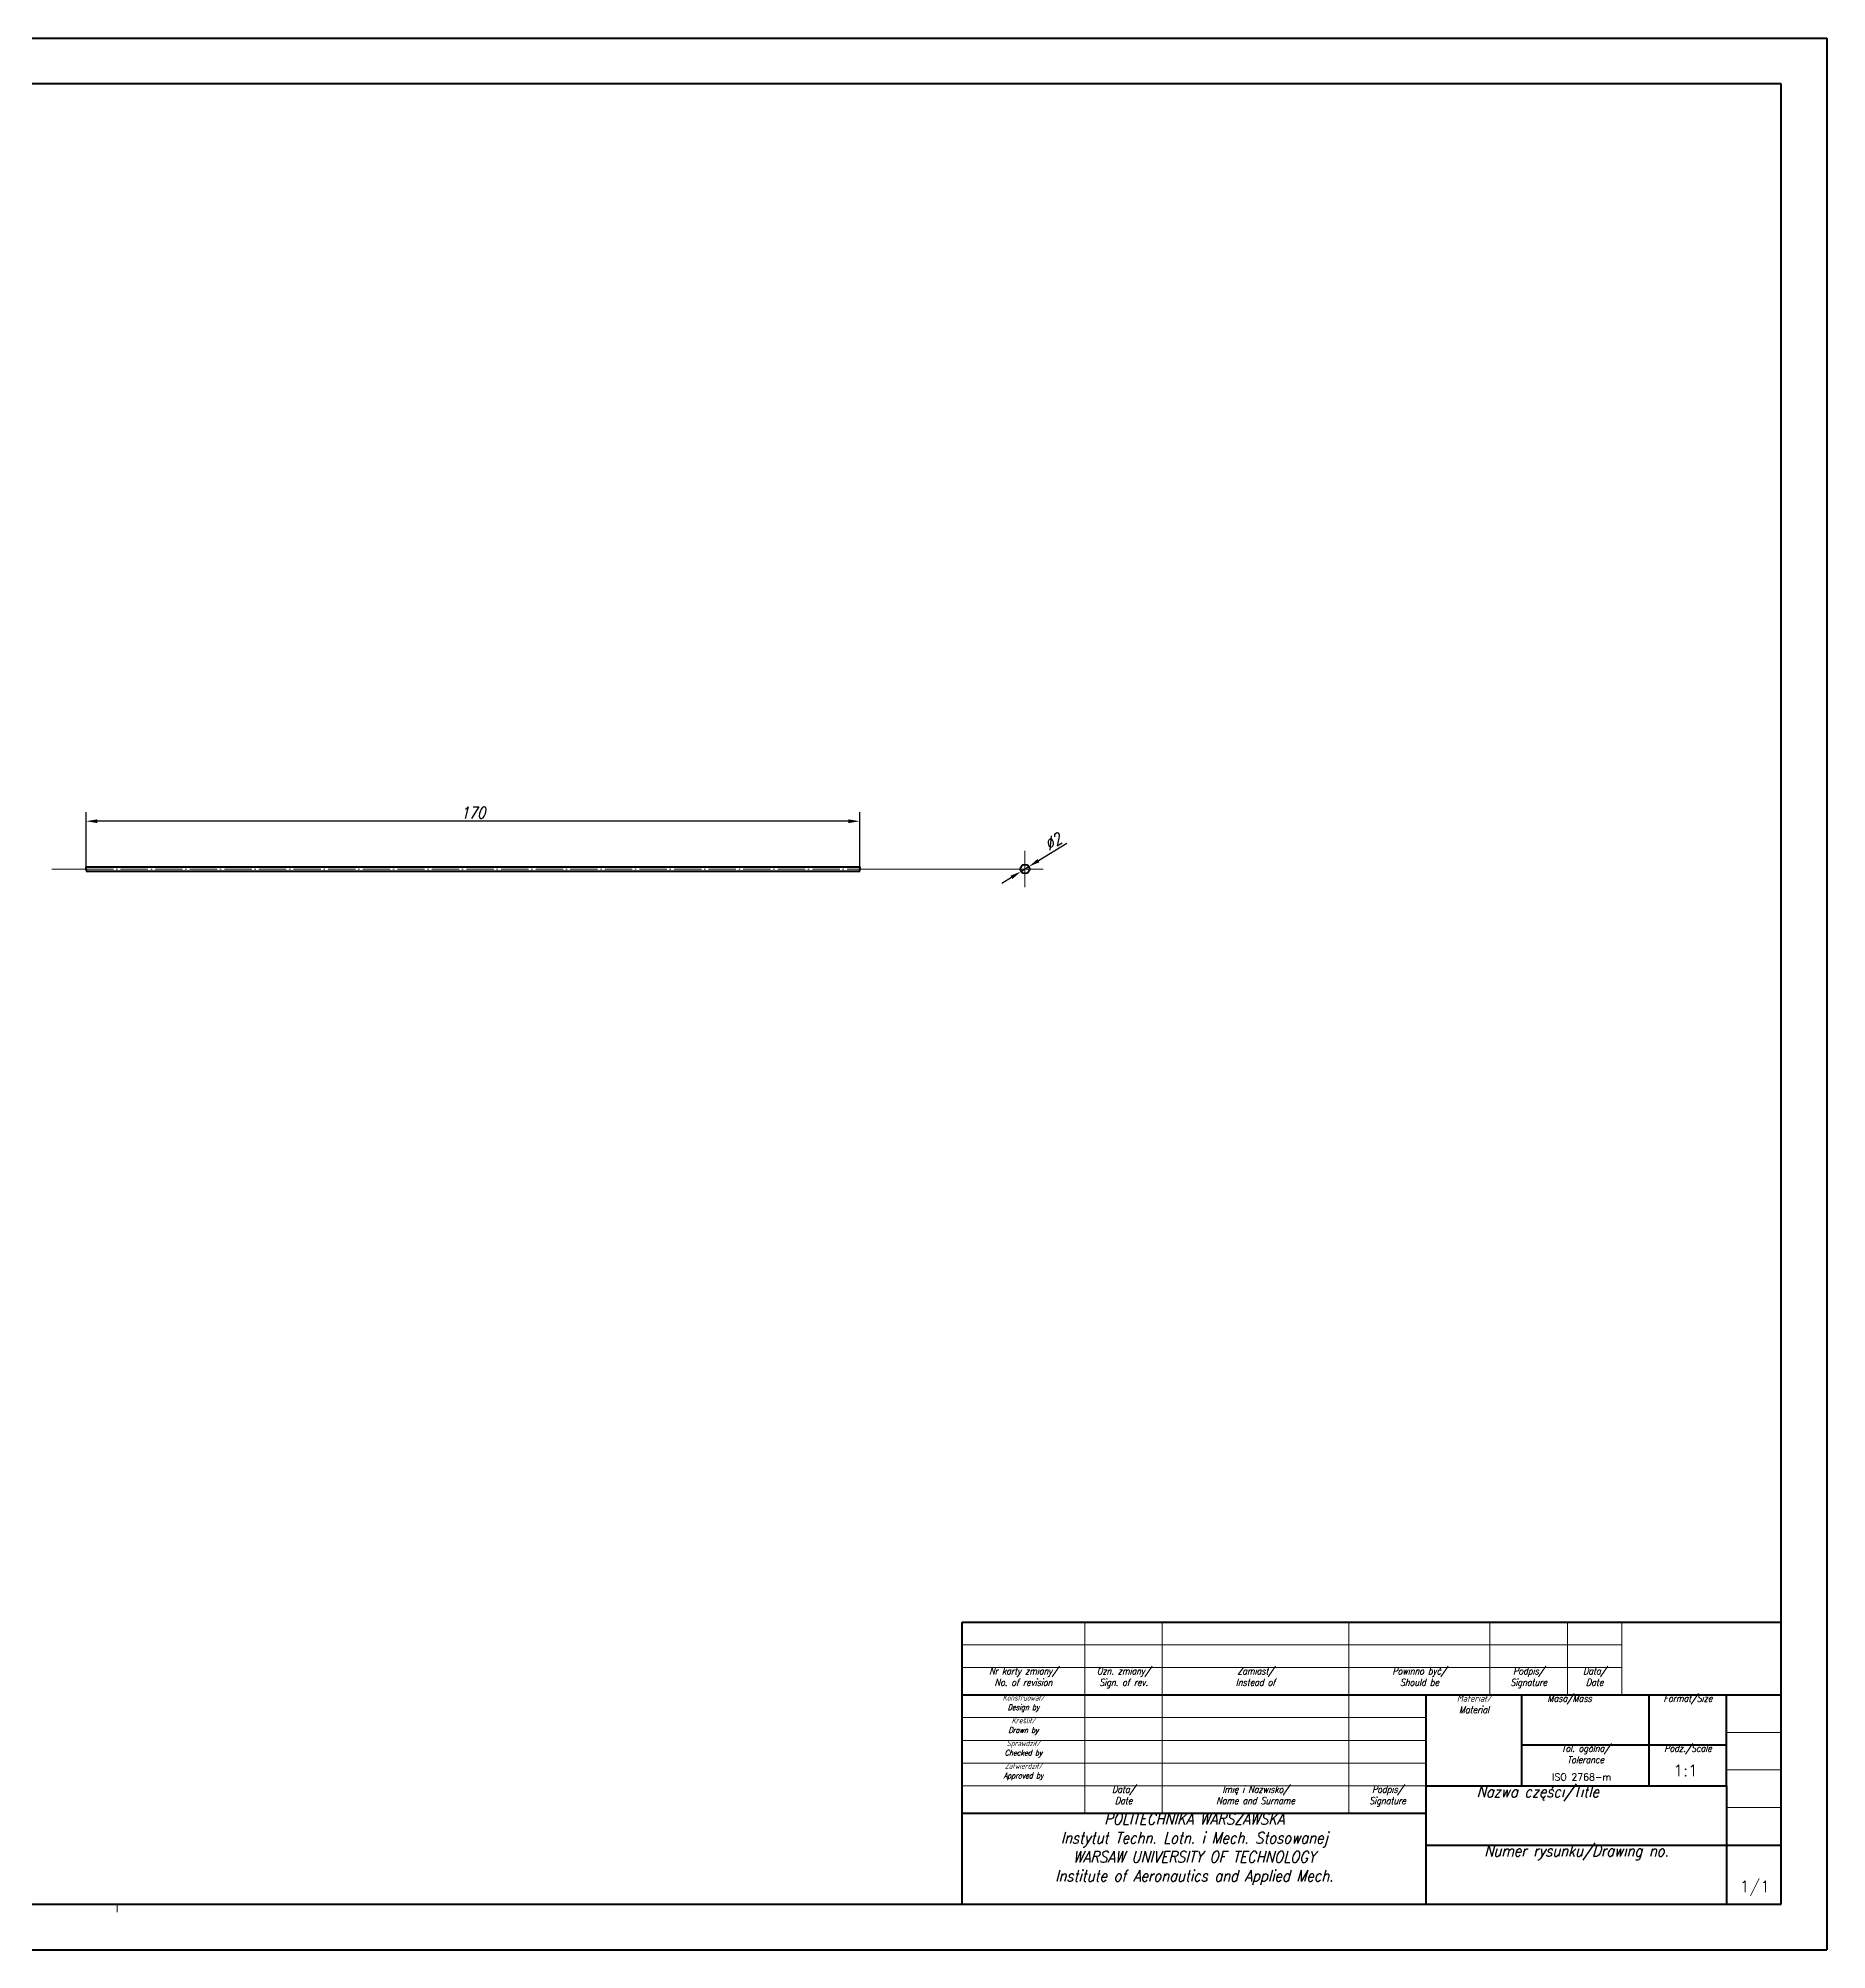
# Model space of a CAD drawing. Header units: millimetres. Extents: x 0 to 594, y 0 to 420.
# Drawn here: x 201 to 594, y 0 to 420 of the extents above; entities that cross this region are included whole.
import ezdxf
from ezdxf.enums import TextEntityAlignment as Align

# ---------------------------------------------------------------- set-up
doc = ezdxf.new("R2010")
doc.units = ezdxf.units.MM
doc.header["$LTSCALE"] = 0.5
doc.linetypes.add('ACAD_ISO04W050', pattern=[15, 12, -1.5, 0, -1.5])
doc.layers.get('0').update_dxf_attribs({"lineweight": 18})
for name, color, linetype, lineweight in [('1-DL. KRESKA KROPKA (CIENKA)', 1, 'ACAD_ISO04W050', 18), ('111-NAPISY', 111, 'Continuous', 18), ('3-WYMIAR', 3, 'Continuous', 18), ('4-CIENKA CIĄGŁA', 4, 'Continuous', 18), ('41-GRUBA CIĄGŁA', 41, 'Continuous', 50)]:
    doc.layers.add(name, color=color, linetype=linetype, lineweight=lineweight)
doc.styles.get("Standard").update_dxf_attribs({"font": 'simplex.shx', "width": 0.85, "oblique": 15})
doc.dimstyles.new('RYS_TECHNICZNY', dxfattribs={"dimtxt": 2.5, "dimasz": 2.5, "dimexe": 2, "dimexo": 0, "dimtad": 1, "dimtxsty": 'Standard', "dimcen": -4, "dimadec": 0, "dimazin": 0, "dimtfac": 1, "dimtmove": 0, "dimatfit": 0, "dimfxl": 1, "dimarcsym": 0})

# ---------------------------------------------------------------- blocks, each defined once
blk = doc.blocks.new('A2_2016')
at = {"layer": '41-GRUBA CIĄGŁA'}
for p, q in [((0, 420), (594, 420)), ((594, 420), (594, 0)), ((584, 410), (20, 410)), ((584, 10), (584, 410)), ((20, 10), (584, 10)), ((0, 0), (594, 0))]:
    blk.add_line(p, q, dxfattribs=at)
blk = doc.blocks.new('TAB_RYSUNKOWA_2016')
at = {"layer": '4-CIENKA CIĄGŁA'}
for p, q in [((-153, 20), (-153, 62)), ((-136, 20), (-136, 62)), ((-95, 20), (-95, 62)), ((-64, 46), (-64, 62)), ((-47, 46), (-47, 62)), ((-35, 46), (-35, 62)), ((-180, 57), (-35, 57)), ((-180, 52), (-35, 52)), ((-180, 41), (-78, 41)), ((-180, 36), (-78, 36)), ((-12, 37.75), (0, 37.75)), ((-180, 31), (-78, 31)), ((-12, 29.5), (0, 29.5)), ((-180, 26), (-78, 26)), ((-12, 21.25), (0, 21.25))]:
    blk.add_line(p, q, dxfattribs=at)
at = {"layer": '41-GRUBA CIĄGŁA'}
for p, q in [((-180, 62), (0, 62)), ((-180, 0), (-180, 62)), ((-180, 46), (0, 46)), ((-78, 0), (-78, 46)), ((-57, 26), (-57, 46)), ((-29, 26), (-29, 46)), ((-12, 26), (-12, 46)), ((-57, 35), (-12, 35)), ((-78, 26), (-12, 26)), ((-12, 26), (-12, 0)), ((-180, 20), (-78, 20)), ((-78, 13), (-12, 13)), ((-12, 13), (0, 13))]:
    blk.add_line(p, q, dxfattribs=at)
at = {"layer": '111-NAPISY', "attachment_point": 1}
for s, width, heights, insert, char_height in [('\\pxb0.33333,qc;Nr karty zmiany/\\P\\pb0.25;No. of revision', 27, [7.24], (-180, 52), 1.5), ('\\pxb0.33333,qc;Ozn. zmiany/\\P\\pb0.33333;Sign. of rev.', 17, [6], (-153, 52), 1.5), ('\\pxb0.33333,qc;Zamiast/\\PInstead of', 41, [6], (-136, 52), 1.5), ('\\pxb0.33333,qc;Powinno być/\\PShould be', 31, [6], (-95, 52), 1.5), ('\\pxb0.33333,qc;Podpis/\\PSignature', 17, [6], (-64, 52), 1.5), ('\\pxb0.33333,qc;Data/\\PDate', 12, [6], (-47, 52), 1.5), ('\\pxb0.332,qc;Masa/Mass', 21, [2.51], (-57, 46), 1.5), ('\\pxb0.332,qc;Format/Size', 17, [2.51], (-29, 46), 1.5), ('\\pxb0.25,qc;Konstruował/\\PDesign by', 27, [5], (-180, 46), 1.25), ('\\pxb0.332,qc;Materiał/\\PMaterial', 21, [6], (-78, 46), 1.5), ('\\pxb0.25333,qc;{\\H0.83333x;Kreślił/\\PDrawn by}', 27, [5], (-180, 41), 1.5), ('\\pxb0.25,qc;Sprawdził/\\PChecked by', 27, [5], (-180, 36), 1.25), ('\\pxb0.332,qc;Tol. ogólna/\\PTolerance', 28, [5.65], (-57, 35), 1.5), ('\\pxb0.332,qc;Podz./Scale', 17, [2.51], (-29, 35), 1.5), ('\\pxb0.25333,qc;Zatwierdził/\\PApproved by', 27, [5], (-180, 31), 1.25), ('\\pxb0.33333,qc;Data/\\PDate', 17, [6], (-153, 26), 1.5), ('\\pxb0.33333,qc;Imię i Nazwisko/\\PName and Surname', 41, [6], (-136, 26), 1.5), ('\\pxb0.33333,qc;Podpis/\\PSignature', 17, [6], (-95, 26), 1.5), ('\\pxb0.332,qc;Nazwa części/Title', 49, [3.53], (-78, 26), 2.5), ('\\pxb0.332,qc;POLITECHNIKA WARSZAWSKA\\PInstytut Techn. Lotn. i Mech. Stosowanej\\PWARSAW UNIVERSITY OF TECHNOLOGY\\PInstitute of Aeronautics and Applied Mech.', 102, [20], (-180, 20), 2.5), ('\\pxb0.332,qc;Numer rysunku/Drawing no.', 66, [3.53], (-78, 13), 2.5)]:
    blk.add_mtext_dynamic_manual_height_columns(s, width=width, gutter_width=7.5, heights=heights, dxfattribs=dict(at, insert=insert, char_height=char_height))
at = {"layer": '111-NAPISY'}
for tag, p, height in [('DATA', (-146.9, 42.66), 1.25), ('KONSTRUKTOR', (-134.7, 42.58), 1.25), ('DATA', (-147.12, 37.94), 1.25), ('KRESLIL', (-134.74, 37.66), 1.25), ('MASA', (-47.77, 38.03), 2.5), ('A', (-23.26, 38.03), 2.5), ('DATA', (-147.26, 32.91), 1.25), ('SPRAWDZIL', (-134.97, 32.53), 1.25), ('MAT', (-70.49, 33.85), 2.5), ('X:X', (-23.7, 28.11), 2.5), ('DATA', (-147.35, 28.11), 1.25), ('ZATWIERDZIL', (-134.78, 27.73), 1.25), ('TOLERANCJA', (-50.34, 27.22), 1.5), ('NR_RYSUNKU', (-57.61, 3.39), 2.5), ('X/X', (-9.13, 2.65), 2.5)]:
    blk.add_attdef(tag, p, '', height=height, dxfattribs=at)
blk.add_attdef('NAZWA_CZESCI', text='', height=2.5, dxfattribs=at).set_placement((-59.19, 18.76), align=Align.TOP_LEFT)
blk = doc.blocks.new('*D29')
at = {"layer": '3-WYMIAR', "color": 0, "lineweight": -2, "transparency": 16777216}
for p, q in [((420.79, 239.3), (427.03, 243.16)), ((414.84, 235.62), (412.71, 234.31)), ((416.97, 236.94), (418.67, 237.99))]:
    blk.add_line(p, q, dxfattribs=at)
at = {"layer": '3-WYMIAR', "color": 0, "transparency": 16777216}
for points in [[(420.58, 239.66), (421.01, 238.95), (418.67, 237.99)], [(414.62, 235.98), (415.06, 235.27), (416.97, 236.94)]]:
    blk.add_solid(points, dxfattribs=at)
at = {"layer": 'Defpoints', "color": 0, "transparency": 16777216}
for p in [(416.97, 236.94), (418.67, 237.99)]:
    blk.add_point(p, dxfattribs=at)
at = {"layer": '3-WYMIAR', "color": 0, "transparency": 16777216, "insert": (423.99, 243.48), "char_height": 2.5, "attachment_point": 5, "rotation": 31.7192}
blk.add_mtext('∅2', dxfattribs=at)
blk = doc.blocks.new('*D30')
at = {"layer": '3-WYMIAR', "color": 0, "lineweight": -2, "transparency": 16777216}
for p, q in [((211.52, 237.96), (211.52, 249.96)), ((379.02, 247.96), (214.02, 247.96)), ((381.52, 237.96), (381.52, 249.96))]:
    blk.add_line(p, q, dxfattribs=at)
at = {"layer": '3-WYMIAR', "color": 0, "transparency": 16777216}
for points in [[(214.02, 248.38), (214.02, 247.55), (211.52, 247.96)], [(379.02, 248.38), (379.02, 247.55), (381.52, 247.96)]]:
    blk.add_solid(points, dxfattribs=at)
at = {"layer": 'Defpoints', "color": 0, "transparency": 16777216}
for p in [(211.52, 247.96), (211.52, 237.96), (381.52, 237.96)]:
    blk.add_point(p, dxfattribs=at)
at = {"layer": '3-WYMIAR', "color": 0, "transparency": 16777216, "insert": (296.52, 249.84), "char_height": 2.5, "attachment_point": 5}
blk.add_mtext('170', dxfattribs=at)

msp = doc.modelspace()

# ---------------------------------------------------------------- linework, layer by layer
for p, q in [((211.518, 237.462), (204.018, 237.462)), ((384.518, 237.462), (417.817, 237.462)), ((218.343, 10), (218.343, 8.243))]:
    msp.add_line(p, q)
at = {"layer": '1-DL. KRESKA KROPKA (CIENKA)'}
for p, q in [((417.817, 237.462), (417.817, 241.462)), ((211.518, 237.462), (208.518, 237.462)), ((211.518, 237.462), (381.518, 237.462)), ((381.518, 237.462), (384.518, 237.462)), ((417.817, 237.462), (413.817, 237.462)), ((417.817, 237.462), (417.817, 233.462)), ((417.817, 237.462), (421.817, 237.462))]:
    msp.add_line(p, q, dxfattribs=at)
at = {"layer": '3-WYMIAR'}
msp.add_line((381.518, 237.962), (381.518, 247.962), dxfattribs=at)
at = {"layer": '41-GRUBA CIĄGŁA'}
for p, q in [((211.518, 237.462), (211.518, 237.962)), ((211.518, 237.962), (381.518, 237.962)), ((211.518, 237.462), (211.518, 236.962)), ((211.518, 236.962), (381.518, 236.962)), ((381.518, 237.962), (381.518, 237.462)), ((381.518, 236.962), (381.518, 237.462))]:
    msp.add_line(p, q, dxfattribs=at)
msp.add_circle((417.817, 237.462), 1, dxfattribs=at)

# ---------------------------------------------------------------- block references
msp.add_blockref('TAB_RYSUNKOWA_2016', (584, 10)).add_auto_attribs({'X:X': '1:1', 'TOLERANCJA': 'ISO 2768-m', 'X/X': '1/1'})
msp.add_blockref('A2_2016', (0, 0), dxfattribs=at)

# ---------------------------------------------------------------- dimensions: what is measured, and where the dimension line sits
at = {"layer": '3-WYMIAR'}
dim = msp.add_linear_dim(base=(211.518, 247.962), p1=(381.518, 237.962), p2=(211.518, 237.962), dimstyle='RYS_TECHNICZNY', dxfattribs=at)
dim.commit()
dim.dimension.update_dxf_attribs({"geometry": '*D30', "text_midpoint": (296.518, 249.837)})
dim = msp.add_diameter_dim_2p(p1=(416.966, 236.936), p2=(418.668, 237.988), dimstyle='RYS_TECHNICZNY', dxfattribs=at)
dim.commit()
dim.dimension.update_dxf_attribs({"geometry": '*D29', "text_midpoint": (424.974, 241.886), "dimtype": 163})

doc.saveas('drawing.dxf')
